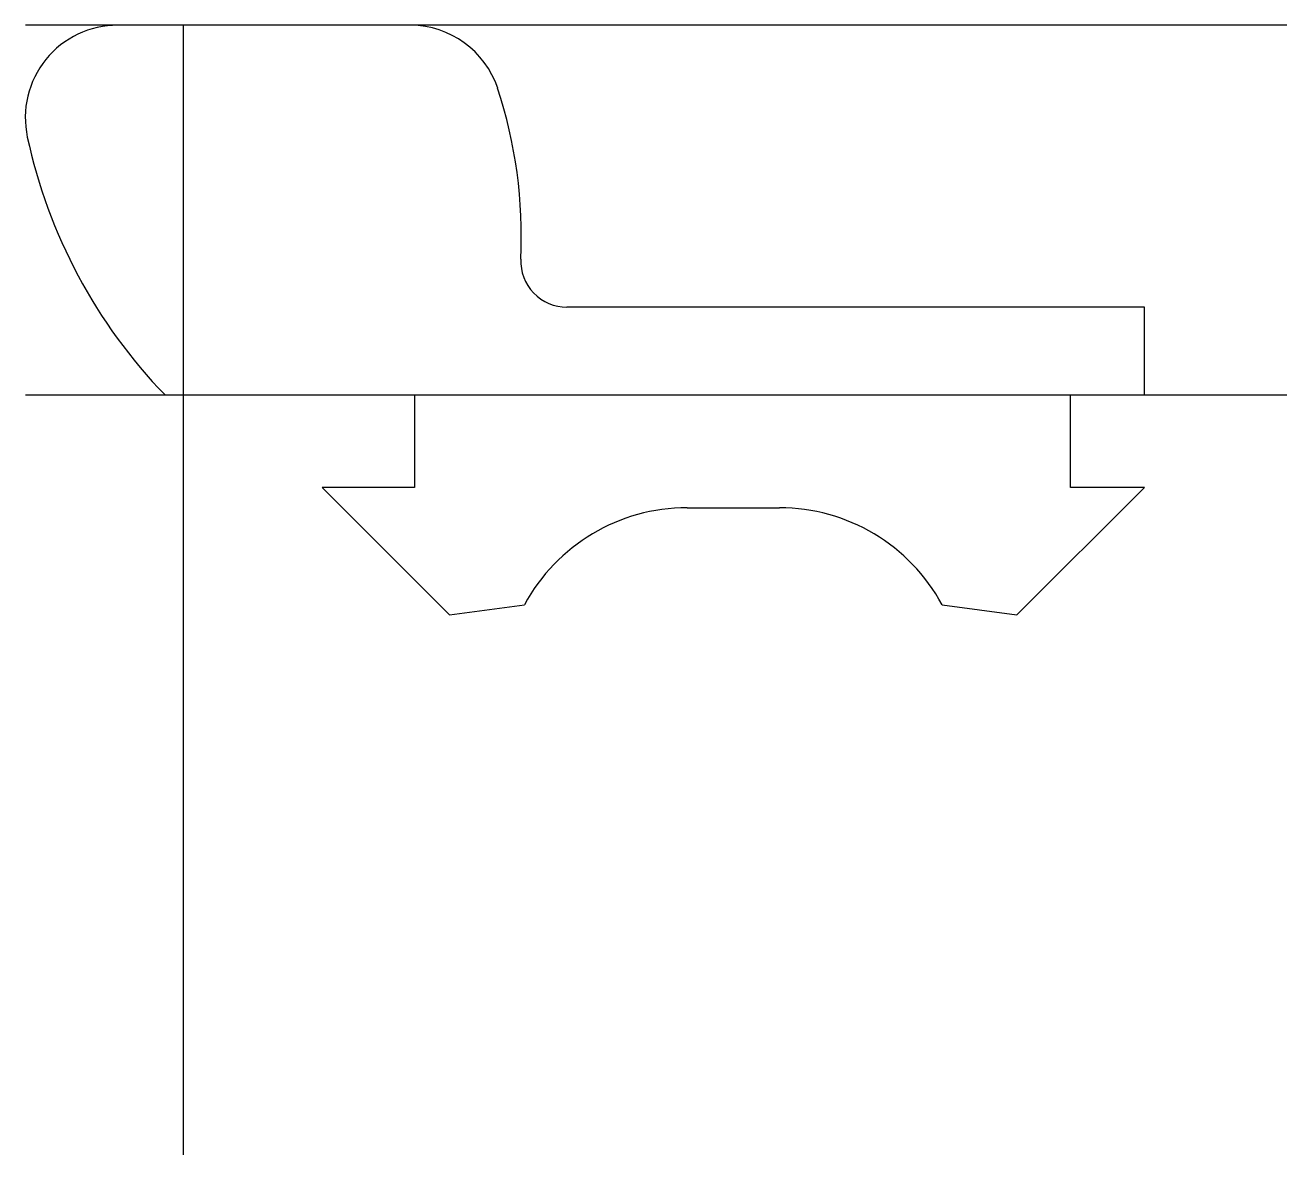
# Model space of a CAD drawing. Extents: x -1.7 to 11.9, y -8.2 to 4.
import ezdxf

# ---------------------------------------------------------------- set-up
doc = ezdxf.new("R2010")
doc.units = 0
doc.layers.get('0').update_dxf_attribs({"linetype": 'CONTINUOUS'})

msp = doc.modelspace()

# ---------------------------------------------------------------- linework, layer by layer
at = {"linetype": 'CONTINUOUS'}
for p, q in [((11.94, 4), (-1.71, 4)), ((2.46, 4), (-0.71, 4)), ((0, -8.22), (0, 4)), ((10.4, 0.95), (4.15, 0.95)), ((10.4, 0), (10.4, 0.95)), ((-1.71, 0), (11.94, 0)), ((-0.2, 0), (2.5, 0)), ((2.5, 0), (2.5, -1)), ((9.6, -1), (9.6, 0)), ((9.6, 0), (10.4, 0)), ((2.5, -1), (1.5, -1)), ((1.5, -1), (2.88, -2.38)), ((9.02, -2.38), (10.4, -1)), ((10.4, -1), (9.6, -1)), ((5.45, -1.22), (6.45, -1.22)), ((2.88, -2.38), (3.69, -2.27)), ((8.21, -2.27), (9.02, -2.38))]:
    msp.add_line(p, q, dxfattribs=at)
for centre, radius, start, end in [((-0.712, 3), 1, 89.8683, 192.1225), ((2.453, 3), 1, 18.6613, 89.5745), ((-1.454, 1.722), 5.11, 357.1711, 18.221), ((3.941, 4.004), 5.76, 192.1686, 224.0403), ((4.15, 1.45), 0.5, 177.7075, 270.0459), ((5.45, -3.22), 2, 89.9992, 151.6406), ((6.45, -3.22), 2, 28.3594, 90.0008)]:
    msp.add_arc(centre, radius, start, end, dxfattribs=at)

doc.saveas('drawing.dxf')
